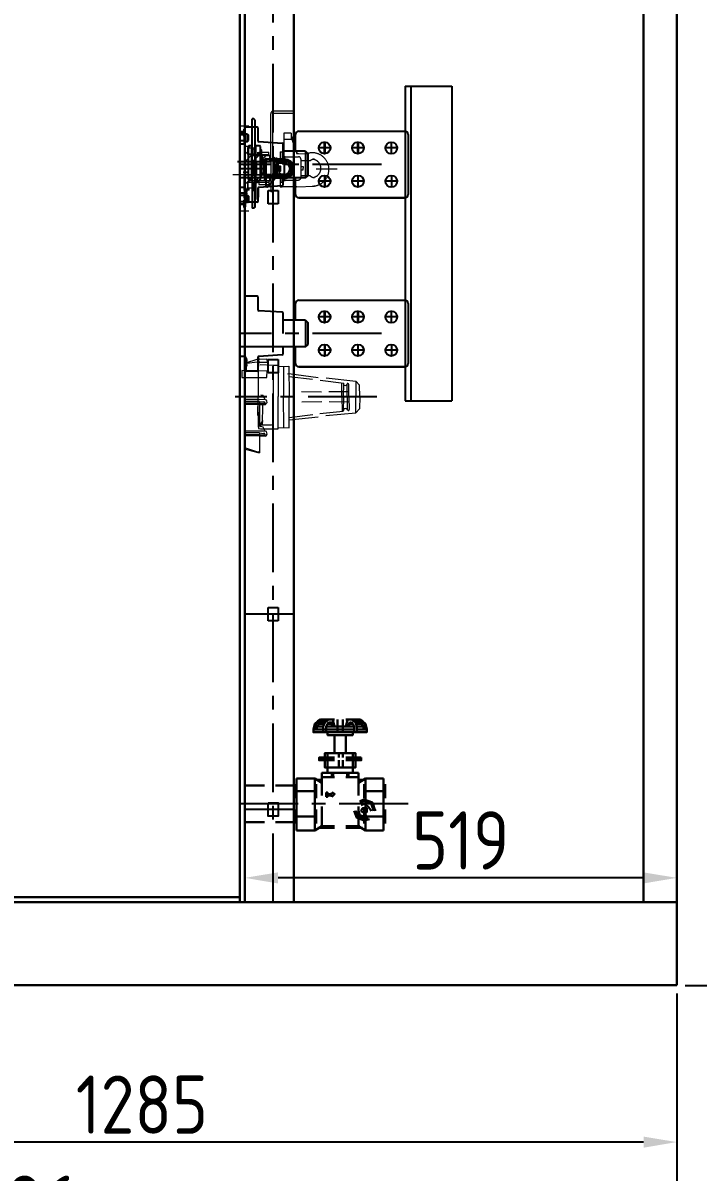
# Model space of a CAD drawing. Header units: millimetres. Extents: x 208456 to 224154, y -159503 to -153953.
# Drawn here: x 212550 to 213361, y -156872 to -155492 of the extents above; entities that cross this region are included whole.
import ezdxf

# ---------------------------------------------------------------- set-up
doc = ezdxf.new("R2010")
doc.units = ezdxf.units.MM
doc.header["$LTSCALE"] = 13
doc.linetypes.add('CENTER', pattern=[50.8, 31.75, -6.35, 6.35, -6.35])
doc.linetypes.add('CENTERX2', pattern=[101.6, 63.5, -12.7, 12.7, -12.7])
doc.layers.get('0').update_dxf_attribs({"color": 1, "linetype": 'CENTER'})
for name, color, linetype in [('1', 4, 'Continuous'), ('10', 1, 'Continuous'), ('C00-00-00', 7, 'Continuous'), ('器身绝缘0', 4, 'Continuous'), ('粗实线', 4, 'Continuous')]:
    doc.layers.add(name, color=color, linetype=linetype)
doc.layers.add('标注、文本', color=3, linetype='Continuous', lineweight=25)
doc.styles.get("Standard").update_dxf_attribs({"font": 'gbenor.shx', "bigfont": 'gbcbig.shx'})
doc.dimstyles.new('1-15', dxfattribs={"dimscale": 20, "dimtxt": 3.5, "dimasz": 2, "dimexe": 1.5, "dimexo": 0.5, "dimgap": 0.5, "dimtad": 1, "dimtoh": 1, "dimdec": 1, "dimdsep": 46, "dimtxsty": 'Standard', "dimcen": 2.5, "dimclrd": 3, "dimclre": 3, "dimclrt": 3, "dimadec": 0, "dimazin": 2, "dimtfac": 1, "dimtdec": 1, "dimtmove": 0, "dimatfit": 2, "dimfxl": 1, "dimarcsym": 0})

# ---------------------------------------------------------------- blocks, each defined once
blk = doc.blocks.new('A$C4C206FB1')
at = {"layer": '标注、文本', "color": 4, "lineweight": 30}
for points in [[(58.52, 85.61), (56.35, 84.53), (54.19, 82.36)], [(58.52, 84.53), (56.35, 83.45), (55.27, 82.36)], [(58.52, 83.45), (57.44, 82.36), (56.35, 81.28)], [(58.52, 82.36), (57.44, 82.36), (56.35, 81.28)], [(68.28, 85.61), (65.02, 85.61), (61.77, 83.45), (60.69, 80.2)], [(65.02, 83.45), (63.94, 82.36), (62.86, 80.2)], [(65.02, 82.36), (63.94, 82.36), (62.86, 80.2)], [(62.86, 75.86), (62.86, 80.2), (62.86, 78.03)], [(67.19, 80.2), (67.19, 82.36), (67.19, 83.45), (66.11, 83.45)], [(67.19, 82.36), (66.11, 82.36)], [(67.19, 82.36), (67.19, 80.2)], [(69.36, 80.2), (68.28, 84.53), (68.28, 85.61)], [(78.03, 80.2), (79.11, 84.53), (80.2, 85.61)], [(78.03, 85.61), (88.87, 85.61)], [(81.28, 83.45), (80.2, 82.36)], [(80.2, 80.2), (81.28, 82.36)], [(86.7, 80.2), (85.61, 83.45), (82.36, 85.61)], [(84.53, 80.2), (83.45, 82.36), (82.36, 83.45)], [(84.53, 80.2), (83.45, 82.36), (82.36, 82.36)], [(84.53, 75.86), (84.53, 80.2), (84.53, 78.03)], [(93.2, 82.36), (91.03, 84.53), (88.87, 85.61)], [(92.12, 82.36), (91.03, 83.45), (88.87, 84.53)], [(91.03, 81.28), (89.95, 82.36), (88.87, 83.45)], [(91.03, 81.28), (89.95, 82.36), (88.87, 82.36)], [(69.36, 75.86), (53.1, 75.86), (53.1, 78.03)], [(69.36, 75.86), (53.1, 75.86), (53.1, 78.03), (60.69, 78.03)], [(62.86, 78.03), (84.53, 78.03)], [(94.28, 78.03), (94.28, 75.86), (78.03, 75.86)], [(86.7, 78.03), (94.28, 78.03), (94.28, 75.86), (78.03, 75.86)], [(69.36, 55.27), (57.44, 55.27), (57.44, 56.35), (69.36, 56.35)], [(69.36, 54.19), (57.44, 54.19), (57.44, 55.27), (69.36, 55.27)], [(61.77, 56.35), (61.77, 59.61), (85.61, 59.61), (85.61, 56.35)], [(85.61, 54.19), (85.61, 48.77), (61.77, 48.77), (61.77, 54.19)], [(89.95, 56.35), (89.95, 55.27), (78.03, 55.27)], [(78.03, 56.35), (89.95, 56.35)], [(89.95, 55.27), (89.95, 54.19), (78.03, 54.19)], [(78.03, 55.27), (89.95, 55.27)], [(69.36, 41.18), (59.61, 41.18), (59.61, 44.43), (69.36, 44.43)], [(87.78, 44.43), (87.78, 41.18), (78.03, 41.18)], [(78.03, 44.43), (87.78, 44.43)], [(39.01, 24.93), (39.01, 35.76)], [(40.1, 40.1), (40.1, 30.34), (40.1, 10.84), (40.1, 0)], [(54.19, 40.1), (54.19, 30.34), (54.19, 10.84), (54.19, 0)], [(59.61, 41.18), (59.61, 27.09)], [(87.78, 41.18), (87.78, 27.09)], [(107.29, 40.1), (107.29, 30.34), (93.2, 30.34)], [(93.2, 40.1), (93.2, 30.34), (93.2, 10.84), (93.2, 0)], [(107.29, 40.1), (107.29, 30.34), (107.29, 10.84), (107.29, 0)], [(108.37, 24.93), (108.37, 35.76)], [(0, 34.68), (15.17, 34.68)], [(23.84, 34.68), (39.01, 34.68)], [(62.86, 29.26), (63.94, 29.26), (63.94, 28.18)], [(62.86, 29.26), (62.86, 28.18)], [(62.86, 26.01), (63.94, 26.01), (63.94, 27.09)], [(67.19, 26.01), (67.19, 27.09), (63.94, 27.09)], [(67.19, 29.26), (69.36, 28.18), (67.19, 26.01)], [(67.19, 29.26), (67.19, 28.18)], [(59.61, 18.42), (59.61, 3.25)], [(87.78, 18.42), (87.78, 3.25), (93.2, 0)], [(100.79, 15.17), (98.62, 21.67), (92.12, 23.84), (88.87, 22.76)], [(99.7, 15.17), (97.54, 20.59), (92.12, 22.76), (88.87, 21.67)], [(97.54, 15.17), (95.37, 18.42), (92.12, 20.59), (89.95, 19.51)], [(55.27, 16.26), (55.27, 5.42)], [(84.53, 15.17), (86.7, 9.75), (92.12, 7.59), (96.45, 8.67)], [(85.61, 15.17), (87.78, 10.84), (92.12, 8.67), (95.37, 9.75)], [(87.78, 15.17), (88.87, 11.92), (92.12, 10.84), (94.28, 11.92)], [(92.12, 16.26), (92.12, 5.42)], [(107.29, 10.84), (93.2, 10.84)], [(99.7, 15.17), (99.7, 16.26)], [(100.79, 15.17), (100.79, 16.26)], [(0, 6.5), (15.17, 6.5)], [(23.84, 6.5), (39.01, 6.5)], [(56.35, 2.17), (69.36, 2.17)], [(58.52, 3.25), (69.36, 3.25)], [(78.03, 3.25), (87.78, 3.25)], [(78.03, 3.25), (88.87, 3.25)], [(78.03, 2.17), (91.03, 2.17)]]:
    blk.add_lwpolyline(points, dxfattribs=at)
for points in [[(83.45, 75.86), (83.45, 73.69), (63.94, 73.69), (63.94, 75.86)], [(78.03, 73.69), (78.03, 59.61), (69.36, 59.61), (69.36, 73.69)], [(83.45, 48.77), (83.45, 44.43), (63.94, 44.43), (63.94, 48.77)], [(94.28, 15.17), (94.28, 17.34), (92.12, 17.34), (91.03, 17.34), (89.95, 15.17), (91.03, 14.09), (92.12, 14.09), (94.28, 14.09)], [(93.2, 15.17), (93.2, 16.26), (92.12, 16.26), (92.12, 15.17)]]:
    blk.add_lwpolyline(points, close=True, dxfattribs=at)
for points in [[(53.1, 78.03), (53.1, 78.03), (54.19, 82.36), (54.19, 82.36)], [(53.1, 78.03), (53.1, 78.03), (55.27, 82.36), (55.27, 82.36)], [(55.27, 78.03), (55.27, 78.03), (56.35, 81.28), (56.35, 81.28)], [(55.27, 78.03), (55.27, 78.03), (56.35, 81.28), (56.35, 81.28)], [(56.35, 80.2), (56.35, 80.2), (60.69, 80.2), (60.69, 80.2)], [(58.52, 85.61), (58.52, 85.61), (69.36, 85.61), (69.36, 85.61)], [(58.52, 84.53), (58.52, 84.53), (63.94, 84.53), (63.94, 84.53)], [(58.52, 83.45), (58.52, 83.45), (61.77, 83.45), (61.77, 83.45)], [(58.52, 82.36), (58.52, 82.36), (61.77, 82.36), (61.77, 82.36)], [(60.69, 80.2), (60.69, 80.2), (60.69, 75.86), (60.69, 75.86)], [(62.86, 80.2), (62.86, 80.2), (84.53, 80.2), (84.53, 80.2)], [(65.02, 83.45), (65.02, 83.45), (66.11, 83.45), (66.11, 83.45)], [(65.02, 82.36), (65.02, 82.36), (66.11, 82.36), (66.11, 82.36)], [(71.53, 85.61), (71.53, 85.61), (71.53, 75.86), (71.53, 75.86)], [(75.86, 85.61), (75.86, 85.61), (75.86, 75.86), (75.86, 75.86)], [(79.11, 84.53), (79.11, 84.53), (79.11, 85.61), (79.11, 85.61)], [(82.36, 85.61), (82.36, 85.61), (80.2, 85.61), (80.2, 85.61)], [(80.2, 82.36), (80.2, 82.36), (80.2, 80.2), (80.2, 80.2)], [(82.36, 83.45), (82.36, 83.45), (81.28, 83.45), (81.28, 83.45)], [(82.36, 82.36), (82.36, 82.36), (81.28, 82.36), (81.28, 82.36)], [(88.87, 84.53), (88.87, 84.53), (83.45, 84.53), (83.45, 84.53)], [(88.87, 83.45), (88.87, 83.45), (85.61, 83.45), (85.61, 83.45)], [(88.87, 82.36), (88.87, 82.36), (85.61, 82.36), (85.61, 82.36)], [(86.7, 80.2), (86.7, 80.2), (91.03, 80.2), (91.03, 80.2)], [(91.03, 80.2), (91.03, 80.2), (86.7, 80.2), (86.7, 80.2)], [(86.7, 80.2), (86.7, 80.2), (86.7, 75.86), (86.7, 75.86)], [(92.12, 78.03), (92.12, 78.03), (91.03, 81.28), (91.03, 81.28)], [(92.12, 78.03), (92.12, 78.03), (91.03, 81.28), (91.03, 81.28)], [(94.28, 78.03), (94.28, 78.03), (92.12, 82.36), (92.12, 82.36)], [(94.28, 78.03), (94.28, 78.03), (93.2, 82.36), (93.2, 82.36)], [(60.69, 78.03), (60.69, 78.03), (55.27, 78.03), (55.27, 78.03)], [(60.69, 78.03), (60.69, 78.03), (62.86, 78.03), (62.86, 78.03)], [(84.53, 78.03), (84.53, 78.03), (62.86, 78.03), (62.86, 78.03)], [(94.28, 78.03), (94.28, 78.03), (86.7, 78.03), (86.7, 78.03)], [(86.7, 78.03), (86.7, 78.03), (92.12, 78.03), (92.12, 78.03)], [(94.28, 75.86), (94.28, 75.86), (94.28, 78.03), (94.28, 78.03)], [(63.94, 59.61), (63.94, 59.61), (63.94, 56.35), (63.94, 56.35)], [(63.94, 54.19), (63.94, 54.19), (63.94, 48.77), (63.94, 48.77)], [(72.61, 59.61), (72.61, 59.61), (72.61, 56.35), (72.61, 56.35)], [(72.61, 54.19), (72.61, 54.19), (72.61, 48.77), (72.61, 48.77)], [(75.86, 59.61), (75.86, 59.61), (75.86, 56.35), (75.86, 56.35)], [(75.86, 54.19), (75.86, 54.19), (75.86, 48.77), (75.86, 48.77)], [(83.45, 59.61), (83.45, 59.61), (83.45, 56.35), (83.45, 56.35)], [(83.45, 54.19), (83.45, 54.19), (83.45, 48.77), (83.45, 48.77)], [(67.19, 44.43), (67.19, 44.43), (67.19, 41.18), (67.19, 41.18)], [(68.28, 44.43), (68.28, 44.43), (68.28, 41.18), (68.28, 41.18)], [(79.11, 44.43), (79.11, 44.43), (79.11, 41.18), (79.11, 41.18)], [(80.2, 44.43), (80.2, 44.43), (80.2, 41.18), (80.2, 41.18)], [(40.1, 40.1), (40.1, 40.1), (46.6, 40.1), (46.6, 40.1)], [(40.1, 30.34), (40.1, 30.34), (40.1, 40.1), (40.1, 40.1)], [(46.6, 40.1), (46.6, 40.1), (54.19, 40.1), (54.19, 40.1)], [(54.19, 40.1), (54.19, 40.1), (59.61, 36.85), (59.61, 36.85)], [(55.27, 35.76), (55.27, 35.76), (55.27, 24.93), (55.27, 24.93)], [(56.35, 39.01), (56.35, 39.01), (59.61, 39.01), (59.61, 39.01)], [(58.52, 37.93), (58.52, 37.93), (59.61, 37.93), (59.61, 37.93)], [(93.2, 40.1), (93.2, 40.1), (87.78, 36.85), (87.78, 36.85)], [(87.78, 39.01), (87.78, 39.01), (91.03, 39.01), (91.03, 39.01)], [(87.78, 37.93), (87.78, 37.93), (88.87, 37.93), (88.87, 37.93)], [(92.12, 35.76), (92.12, 35.76), (92.12, 24.93), (92.12, 24.93)], [(107.29, 40.1), (107.29, 40.1), (93.2, 40.1), (93.2, 40.1)], [(40.1, 30.34), (40.1, 30.34), (46.6, 30.34), (46.6, 30.34)], [(46.6, 30.34), (46.6, 30.34), (54.19, 30.34), (54.19, 30.34)], [(62.86, 26.01), (62.86, 26.01), (62.86, 28.18), (62.86, 28.18)], [(63.94, 28.18), (63.94, 28.18), (67.19, 28.18), (67.19, 28.18)], [(39.01, 5.42), (39.01, 5.42), (39.01, 16.26), (39.01, 16.26)], [(40.1, 10.84), (40.1, 10.84), (46.6, 10.84), (46.6, 10.84)], [(46.6, 10.84), (46.6, 10.84), (54.19, 10.84), (54.19, 10.84)], [(97.54, 15.17), (97.54, 15.17), (97.54, 16.26), (97.54, 16.26)], [(108.37, 5.42), (108.37, 5.42), (108.37, 16.26), (108.37, 16.26)], [(54.19, 0), (54.19, 0), (59.61, 3.25), (59.61, 3.25)], [(59.61, 3.25), (59.61, 3.25), (69.36, 3.25), (69.36, 3.25)], [(45.52, 0), (45.52, 0), (40.1, 0), (40.1, 0)], [(54.19, 0), (54.19, 0), (45.52, 0), (45.52, 0)], [(93.2, 0), (93.2, 0), (107.29, 0), (107.29, 0)]]:
    blk.add_open_spline(points, degree=3, dxfattribs=at)
blk = doc.blocks.new('1235')
at = {"layer": '1', "color": 1, "linetype": 'CENTERX2', "lineweight": -3, "ltscale": 0.1}
blk.add_line((113019.6, -165750.1), (112849.5, -165750.1), dxfattribs=at)
at = {"layer": '粗实线'}
for p, q in [((112855.5, -165750.1), (112855.5, -165706.1)), ((112855.5, -165750.1), (112855.5, -165710.1)), ((112855.5, -165750.1), (112855.5, -165710.1)), ((112870.5, -165705.1), (112856.5, -165705.1)), ((112871.5, -165721.7), (112871.5, -165706.1)), ((112871.5, -165721.7), (112871.5, -165711.1)), ((112871.5, -165721.7), (112871.5, -165711.1)), ((112916.5, -165734.1), (112916.5, -165714.1)), ((112920.5, -165710.1), (113047.6, -165710.1)), ((113051.6, -165714.1), (113051.6, -165786.1)), ((112900.5, -165724.6), (112872.4, -165722.7)), ((112900.5, -165724.6), (112872.4, -165722.7)), ((112901.5, -165750.1), (112901.5, -165725.5)), ((112901.5, -165750.1), (112901.5, -165725.6)), ((112916.5, -165734.1), (112916.5, -165719.1)), ((112951.4, -165737.5), (112951.4, -165722.5)), ((112951.5, -165722.7), (112951.5, -165737.7)), ((112951.5, -165722.8), (112951.5, -165737.8)), ((112951.6, -165737.4), (112951.6, -165722.5)), ((112951.6, -165737.5), (112951.6, -165722.5)), ((112991.5, -165737.5), (112991.5, -165722.5)), ((112991.6, -165722.7), (112991.6, -165737.7)), ((113031.6, -165737.6), (113031.6, -165722.6)), ((112928.5, -165734.1), (112901.5, -165734.1)), ((112928.5, -165734.1), (112931.5, -165737.1)), ((112928.5, -165734.1), (112928.5, -165766.1)), ((112928.5, -165734.1), (112931.5, -165737.1)), ((112928.5, -165734.1), (112928.5, -165766.1)), ((112931.5, -165763.1), (112931.5, -165737.1)), ((112931.5, -165763.1), (112931.5, -165737.1)), ((112959.4, -165730.1), (112943.2, -165730.1)), ((112959.4, -165730.1), (112943.2, -165730.1)), ((112959.5, -165730), (112943.3, -165730)), ((112959.5, -165730.2), (112943.3, -165730.2)), ((112959.5, -165730.2), (112943.3, -165730.2)), ((112959.6, -165730), (112943.4, -165730)), ((112999.5, -165730.1), (112983.3, -165730.1)), ((112999.5, -165730.1), (112983.3, -165730.1)), ((112999.5, -165730.1), (112983.3, -165730.1)), ((112999.6, -165730.1), (112983.4, -165730.1)), ((113039.6, -165730.2), (113023.4, -165730.2)), ((113039.6, -165730.2), (113023.4, -165730.2)), ((112928.5, -165766.1), (112849.5, -165766.1)), ((112901.5, -165774.7), (112901.5, -165766.1)), ((112901.5, -165774.7), (112901.5, -165766.1)), ((112916.5, -165786.1), (112916.5, -165766.1)), ((112928.5, -165766.1), (112931.5, -165763.1)), ((112928.5, -165766.1), (112931.5, -165763.1)), ((112951.4, -165762.7), (112951.4, -165777.7)), ((112951.6, -165762.7), (112951.6, -165777.7)), ((112951.6, -165762.8), (112951.6, -165777.8)), ((112991.5, -165762.7), (112991.5, -165777.7)), ((113031.6, -165762.8), (113031.6, -165777.8)), ((112855, -165777.6), (112849.5, -165777.6)), ((112857, -165779.6), (112857, -165781.4)), ((112857, -165781.4), (112857.5, -165781.4)), ((112857.5, -165783.3), (112857, -165783.3)), ((112857, -165783.3), (112857, -165784.3)), ((112857.5, -165781.4), (112857.5, -165783.3)), ((112871.5, -165778.5), (112871.5, -165789.1)), ((112871.5, -165794.1), (112871.5, -165778.5)), ((112871.5, -165778.6), (112871.5, -165789.1)), ((112900.5, -165775.7), (112872.4, -165777.6)), ((112900.5, -165775.7), (112872.4, -165777.6)), ((112883.5, -165781.1), (112895.5, -165781.1)), ((112883.5, -165797.1), (112883.5, -165781.1)), ((112895.5, -165781.1), (112895.5, -165797.1)), ((112959.4, -165770.1), (112943.2, -165770.1)), ((112959.4, -165770.1), (112943.2, -165770.1)), ((112959.5, -165770.2), (112943.3, -165770.2)), ((112959.6, -165770.2), (112943.4, -165770.2)), ((112999.5, -165770.1), (112983.3, -165770.1)), ((112999.5, -165770.1), (112983.3, -165770.1)), ((113039.6, -165770.2), (113023.4, -165770.2)), ((113039.6, -165770.2), (113023.4, -165770.2)), ((112857, -165784.3), (112857.5, -165784.3)), ((112857, -165784.3), (112857.5, -165784.3)), ((112857.5, -165786.2), (112857, -165786.2)), ((112857, -165786.2), (112857, -165787.2)), ((112857, -165787.2), (112857.5, -165787.2)), ((112857, -165787.2), (112857.5, -165787.2)), ((112857, -165794.1), (112857, -165789.1)), ((112857.5, -165789.1), (112857, -165789.1)), ((112857.5, -165784.3), (112857.5, -165786.2)), ((112857.5, -165787.2), (112857.5, -165789.1)), ((112870.5, -165795.1), (112858, -165795.1)), ((112895.5, -165797.1), (112883.5, -165797.1)), ((113047.6, -165790.1), (112920.5, -165790.1)), ((112920.5, -165790.1), (113047.6, -165790.1))]:
    blk.add_line(p, q, dxfattribs=at)
for centre in [(112951.3, -165730.1), (112991.4, -165730.1), (113031.5, -165730.2), (112951.3, -165770.1), (112991.4, -165770.1), (113031.5, -165770.2)]:
    blk.add_circle(centre, 7, dxfattribs=at)
for centre, radius, start, end in [((112856.5, -165706.1), 1, 90, 180), ((112870.5, -165706.1), 1, 0, 90), ((112920.5, -165714.1), 4, 90, 180), ((113047.6, -165714.1), 4, 0, 90), ((112872.5, -165721.7), 1, 180, 266.1859), ((112872.5, -165721.7), 1, 180, 266.1859), ((112872.5, -165721.7), 1, 180, 266.1859), ((112900.5, -165725.6), 1, 0, 86.1859), ((112900.5, -165725.5), 1, 0, 86.1859), ((112855, -165779.6), 2, 0, 90), ((112855, -165779.6), 2, 0, 90), ((112872.5, -165778.5), 1, 93.8141, 180), ((112872.5, -165778.6), 1, 93.8141, 180), ((112872.5, -165778.5), 1, 93.8141, 180), ((112900.5, -165774.7), 1, 273.8141, 0), ((112900.5, -165774.7), 1, 273.8141, 0), ((112858, -165794.1), 1, 180, 270), ((112870.5, -165794.1), 1, 270, 0), ((112920.5, -165786.1), 4, 180, 270), ((113047.6, -165786.1), 4, 270, 0)]:
    blk.add_arc(centre, radius, start, end, dxfattribs=at)
blk = doc.blocks.new('1250')
at = {"layer": '1', "color": 1, "linetype": 'CENTERX2', "lineweight": -3, "ltscale": 0.1}
blk.add_line((113627.7, -165750.1), (113457.5, -165750.1), dxfattribs=at)
at = {"layer": 'C00-00-00', "lineweight": 0}
for points in [[(113486.9, -165704.8), (113484.7, -165705), (113468.9, -165710.1)], [(113469.1, -165750.2), (113468.9, -165710.1), (113487, -165707.7)], [(113486.9, -165704.8), (113495.7, -165704.6), (113496.1, -165709.1), (113486.6, -165709.1)], [(113487.5, -165711.5), (113503.4, -165712.2), (113509.2, -165712.1), (113509.2, -165750)], [(113509.2, -165712.1), (113509.6, -165713.7), (113522, -165713.6), (113522.3, -165750.1)], [(113515.5, -165713.6), (113515.8, -165750.1)], [(113485.2, -165727.7), (113485.1, -165750.3)], [(113520.6, -165722.8), (113522.2, -165722.4), (113557.5, -165726.9)], [(113566.8, -165727.6), (113602.4, -165731.5), (113602.4, -165750.4)], [(113559.7, -165730.3), (113588, -165734)], [(113587.8, -165734.6), (113588.2, -165736.2), (113589.6, -165736.5), (113591.1, -165736.1), (113592.1, -165734.9)], [(113593, -165734.4), (113592.3, -165734.2), (113592.1, -165734.9)], [(113594.3, -165750.7), (113594.2, -165735.4), (113593.7, -165734.5), (113593, -165734.4)], [(113607.5, -165750.1), (113607.1, -165736.2), (113602.4, -165731.5)], [(113469.1, -165750.2), (113468.8, -165789.5), (113469.2, -165791), (113470.6, -165791.3)], [(113487.6, -165783.6), (113485.9, -165784.7), (113485.5, -165786.8), (113485.8, -165788.3), (113487.9, -165788.8), (113503.2, -165788.7), (113509.1, -165788.6), (113509.2, -165750)], [(113486.7, -165759.4), (113486.8, -165784.2), (113501.4, -165783.9), (113503, -165783.5), (113503.3, -165782.1), (113503.4, -165750.1)], [(113486.8, -165755.8), (113487, -165758)], [(113486.8, -165755.8), (113487, -165758)], [(113493.8, -165753.7), (113491.3, -165748.8), (113488.5, -165748.1)], [(113493.5, -165758), (113493.2, -165756.5), (113491.8, -165756.2)], [(113495.9, -165757.1), (113495.6, -165755.6), (113495.2, -165754.1), (113493.8, -165753.7)], [(113509.4, -165787.2), (113522.5, -165787.3), (113522.3, -165750.1)], [(113561.5, -165744.6), (113537.5, -165744.2)], [(113566.6, -165772.7), (113602.4, -165769.3), (113602.4, -165750.4)], [(113594.3, -165744.2), (113570.3, -165744.4)], [(113594.4, -165756.6), (113570.5, -165756.1)], [(113607.5, -165750.1), (113607.1, -165764.6), (113602.4, -165769.3)], [(113486.7, -165759.4), (113486.8, -165784.2), (113487.3, -165785), (113488.5, -165786)], [(113486.7, -165759.4), (113493.9, -165759.6)], [(113489, -165783.9), (113486.8, -165784.2), (113490.6, -165783.6), (113491, -165759.6)], [(113493.9, -165759.6), (113494.9, -165758.4), (113495.9, -165757.1)], [(113561.7, -165756.3), (113537.6, -165756.6)], [(113559.2, -165770.3), (113587.5, -165767.4)], [(113592.3, -165765.5), (113591.1, -165764.5), (113589.7, -165764.2), (113588.2, -165764.6), (113587.7, -165766.7)], [(113592.3, -165765.5), (113592.9, -165766.4), (113593.5, -165766.6)], [(113593.5, -165766.6), (113594.2, -165766.7), (113594.6, -165765.3)], [(113522.5, -165777.8), (113557.5, -165774.3)], [(113468.5, -165793.8), (113469.6, -165795.5), (113471, -165795.8)], [(113468.8, -165789.5), (113469, -165791.7), (113469.4, -165793.3), (113470.8, -165793.6)], [(113468.8, -165798.9), (113469, -165791.7)], [(113470.7, -165797.2), (113469.1, -165797.6), (113468.8, -165798.9)], [(113486.7, -165797.2), (113493.9, -165797.5)], [(113493.8, -165791.6), (113491.3, -165786.7), (113488.5, -165786)], [(113493.5, -165795.9), (113493.2, -165794.4), (113491.8, -165794.1)], [(113495.9, -165795), (113495.6, -165793.5), (113495.2, -165791.9), (113493.8, -165791.6)], [(113493.9, -165797.5), (113494.8, -165796.9), (113495.9, -165795)], [(113468.9, -165811.3), (113484.4, -165816.4), (113486.7, -165816.2)], [(113468.5, -165812.7), (113485, -165817.2), (113487, -165817.7), (113486.8, -165815.5)]]:
    blk.add_lwpolyline(points, dxfattribs=at)
blk.add_lwpolyline([(113465.8, -165726.9), (113495.6, -165727.2), (113495.9, -165719.3), (113465.5, -165718.8)], close=True, dxfattribs=at)
for points in [[(113485.4, -165714.6), (113485.4, -165714.6), (113485.1, -165750.3), (113485.1, -165750.3)], [(113503.4, -165712.2), (113503.4, -165712.2), (113503.4, -165750.1), (113503.4, -165750.1)], [(113503.3, -165718.8), (113503.3, -165718.8), (113503.4, -165750.1), (113503.4, -165750.1)], [(113522.1, -165726), (113522.1, -165726), (113550.5, -165728.9), (113550.5, -165728.9)], [(113585.7, -165750.2), (113585.7, -165750.2), (113585.9, -165733.5), (113585.9, -165733.5)], [(113587.8, -165750.7), (113587.8, -165750.7), (113588, -165734), (113588, -165734)], [(113592.2, -165750.2), (113592.2, -165750.2), (113592.1, -165734.9), (113592.1, -165734.9)], [(113593, -165734.4), (113593, -165734.4), (113593.1, -165733.7), (113593.1, -165733.7)], [(113486.6, -165753.5), (113486.6, -165753.5), (113470.6, -165753.5), (113470.6, -165753.5)], [(113486.8, -165755.8), (113486.8, -165755.8), (113470.8, -165755.7), (113470.8, -165755.7)], [(113485, -165772.8), (113485, -165772.8), (113485.1, -165750.3), (113485.1, -165750.3)], [(113485.5, -165786.8), (113485.5, -165786.8), (113485.1, -165750.3), (113485.1, -165750.3)], [(113493.8, -165753.7), (113493.8, -165753.7), (113486.6, -165753.5), (113486.6, -165753.5)], [(113486.8, -165755.8), (113486.8, -165755.8), (113491.8, -165756.2), (113491.8, -165756.2)], [(113503.2, -165788.7), (113503.2, -165788.7), (113503.4, -165750.1), (113503.4, -165750.1)], [(113515.9, -165787.2), (113515.9, -165787.2), (113515.8, -165750.1), (113515.8, -165750.1)], [(113585.7, -165750.2), (113585.7, -165750.2), (113586, -165767.7), (113586, -165767.7)], [(113587.8, -165750.7), (113587.8, -165750.7), (113587.5, -165767.4), (113587.5, -165767.4)], [(113592.2, -165750.2), (113592.2, -165750.2), (113592.2, -165766.2), (113592.2, -165766.2)], [(113594.3, -165750.7), (113594.3, -165750.7), (113594.6, -165765.3), (113594.6, -165765.3)], [(113486.7, -165759.4), (113486.7, -165759.4), (113470.7, -165759.3), (113470.7, -165759.3)], [(113487, -165758), (113487, -165758), (113471, -165757.9), (113471, -165757.9)], [(113487, -165758), (113487, -165758), (113493.5, -165758), (113493.5, -165758)], [(113493.5, -165758), (113493.5, -165758), (113493.7, -165757.3), (113493.7, -165757.3)], [(113491, -165778.6), (113491, -165778.6), (113486.8, -165784.2), (113486.8, -165784.2)], [(113487.6, -165783.6), (113487.6, -165783.6), (113503.6, -165783.7), (113503.6, -165783.7)], [(113490.5, -165780.6), (113490.5, -165780.6), (113489, -165783.9), (113489, -165783.9)], [(113522.4, -165774.9), (113522.4, -165774.9), (113550.9, -165771.3), (113550.9, -165771.3)], [(113486.6, -165791.4), (113486.6, -165791.4), (113470.6, -165791.3), (113470.6, -165791.3)], [(113486.7, -165797.2), (113486.7, -165797.2), (113470.7, -165797.2), (113470.7, -165797.2)], [(113486.8, -165793.6), (113486.8, -165793.6), (113470.8, -165793.6), (113470.8, -165793.6)], [(113487, -165795.9), (113487, -165795.9), (113471, -165795.8), (113471, -165795.8)], [(113485.5, -165786.8), (113485.5, -165786.8), (113485.6, -165786.1), (113485.6, -165786.1)], [(113493.8, -165791.6), (113493.8, -165791.6), (113486.6, -165791.4), (113486.6, -165791.4)], [(113486.7, -165797.2), (113486.7, -165797.2), (113487, -165817.7), (113487, -165817.7)], [(113486.8, -165793.6), (113486.8, -165793.6), (113487, -165795.9), (113487, -165795.9)], [(113486.8, -165793.6), (113486.8, -165793.6), (113491.8, -165794.1), (113491.8, -165794.1)], [(113487, -165795.9), (113487, -165795.9), (113493.5, -165795.9), (113493.5, -165795.9)], [(113493.5, -165795.9), (113493.5, -165795.9), (113493.7, -165795.2), (113493.7, -165795.2)], [(113468.8, -165798.9), (113468.8, -165798.9), (113468.5, -165812.7), (113468.5, -165812.7)]]:
    blk.add_open_spline(points, degree=3, dxfattribs=at)
blk = doc.blocks.new('*D1595')
at = {"layer": 'Defpoints', "color": 0, "lineweight": -3, "transparency": 16777216}
for p in [(212816.2, -156518.6), (212816.2, -156547.7), (213335.2, -156647.7)]:
    blk.add_point(p, dxfattribs=at)
at = {"layer": '标注、文本', "color": 3, "lineweight": -2, "transparency": 16777216}
for p, q in [((212816.2, -156537.7), (212816.2, -156488.6)), ((213335.2, -156637.7), (213335.2, -156488.6)), ((213295.2, -156518.6), (212856.2, -156518.6))]:
    blk.add_line(p, q, dxfattribs=at)
at = {"layer": '标注、文本', "color": 3, "lineweight": -3, "transparency": 16777216}
for points in [[(212856.2, -156512), (212856.2, -156525.3), (212816.2, -156518.6)], [(213295.2, -156512), (213295.2, -156525.3), (213335.2, -156518.6)]]:
    blk.add_solid(points, dxfattribs=at)
at = {"layer": '标注、文本', "color": 3, "transparency": 16777216, "insert": (213075.7, -156473.6), "char_height": 70, "attachment_point": 5}
blk.add_mtext('519', dxfattribs=at)
blk = doc.blocks.new('*D1596')
at = {"layer": 'Defpoints', "color": 0, "lineweight": -3, "transparency": 16777216}
for p in [(212050.2, -156647.7), (213335.2, -156647.7), (212050.2, -156836)]:
    blk.add_point(p, dxfattribs=at)
at = {"layer": '标注、文本', "color": 3, "lineweight": -2, "transparency": 16777216}
for p, q in [((212050.2, -156657.7), (212050.2, -156866)), ((213335.2, -156657.7), (213335.2, -156866)), ((213295.2, -156836), (212090.2, -156836))]:
    blk.add_line(p, q, dxfattribs=at)
at = {"layer": '标注、文本', "color": 3, "lineweight": -3, "transparency": 16777216}
for points in [[(212090.2, -156829.4), (212090.2, -156842.7), (212050.2, -156836)], [(213295.2, -156829.4), (213295.2, -156842.7), (213335.2, -156836)]]:
    blk.add_solid(points, dxfattribs=at)
at = {"layer": '标注、文本', "color": 3, "transparency": 16777216, "insert": (212692.7, -156791), "char_height": 70, "attachment_point": 5}
blk.add_mtext('1285', dxfattribs=at)
blk = doc.blocks.new('*D1597')
at = {"layer": 'Defpoints', "color": 0, "lineweight": -3, "transparency": 16777216}
for p in [(213335.2, -154997.7), (213514.7, -154997.7), (213335.2, -156647.7)]:
    blk.add_point(p, dxfattribs=at)
at = {"layer": '标注、文本', "color": 3, "lineweight": -2, "transparency": 16777216}
for p, q in [((213345.2, -154997.7), (213544.7, -154997.7)), ((213514.7, -156607.7), (213514.7, -155037.7)), ((213345.2, -156647.7), (213544.7, -156647.7))]:
    blk.add_line(p, q, dxfattribs=at)
at = {"layer": '标注、文本', "color": 3, "lineweight": -3, "transparency": 16777216}
for points in [[(213508, -155037.7), (213521.3, -155037.7), (213514.7, -154997.7)], [(213508, -156607.7), (213521.3, -156607.7), (213514.7, -156647.7)]]:
    blk.add_solid(points, dxfattribs=at)
at = {"layer": '标注、文本', "color": 3, "transparency": 16777216, "insert": (213469.7, -155822.7), "char_height": 70, "attachment_point": 5, "rotation": 90}
blk.add_mtext('1700', dxfattribs=at)
blk = doc.blocks.new('*D1601')
at = {"layer": 'Defpoints', "color": 0, "lineweight": -3, "transparency": 16777216}
for p in [(211739, -156395.7), (213335.2, -156647.7), (213335.2, -156956.2)]:
    blk.add_point(p, dxfattribs=at)
at = {"layer": '标注、文本', "color": 3, "lineweight": -2, "transparency": 16777216}
for p, q in [((211739, -156405.7), (211739, -156986.2)), ((213335.2, -156657.7), (213335.2, -156986.2)), ((211779, -156956.2), (213295.2, -156956.2))]:
    blk.add_line(p, q, dxfattribs=at)
at = {"layer": '标注、文本', "color": 3, "lineweight": -3, "transparency": 16777216}
for points in [[(211779, -156949.5), (211779, -156962.8), (211739, -156956.2)], [(213295.2, -156949.5), (213295.2, -156962.8), (213335.2, -156956.2)]]:
    blk.add_solid(points, dxfattribs=at)
at = {"layer": '标注、文本', "color": 3, "transparency": 16777216, "insert": (212537.1, -156911.2), "char_height": 70, "attachment_point": 5}
blk.add_mtext('1596', dxfattribs=at)

msp = doc.modelspace()

# ---------------------------------------------------------------- linework, layer by layer
at = {"color": 3, "linetype": 'ByBlock', "lineweight": -3}
for p, q in [((213008.824, -155567.563), (213008.824, -155945.751)), ((213008.824, -155567.563), (213065.115, -155567.563)), ((213015.561, -155567.563), (213015.561, -155945.751)), ((213065.115, -155567.563), (213065.115, -155945.751)), ((213008.824, -155945.751), (213065.115, -155945.751))]:
    msp.add_line(p, q, dxfattribs=at)
at = {"lineweight": 15}
for p, q in [((212850.947, -155597.357), (212874.452, -155597.357)), ((212874.452, -155597.357), (212874.452, -155599.857)), ((212847.447, -155655.257), (212847.447, -155600.857)), ((212849.947, -155654.757), (212849.947, -155600.857)), ((212850.947, -155599.857), (212874.452, -155599.857)), ((212810.178, -155615.113), (212820.926, -155615.113)), ((212871.959, -155631.838), (212863.172, -155631.838)), ((212871.959, -155628.863), (212871.959, -155631.838)), ((212874.178, -155631.838), (212874.011, -155631.838)), ((212847.447, -155658.253), (212847.447, -155674.212)), ((212849.947, -155653.754), (212851.368, -155677.553)), ((212849.947, -155654.112), (212853.351, -155677.733)), ((212849.947, -155654.757), (212849.947, -155674.214)), ((212855.343, -155677.556), (212851.931, -155653.933)), ((212853.35, -155654.784), (212856.405, -155676.978)), ((212855.349, -155654.828), (212858.404, -155676.912)), ((212856.893, -155665.986), (212856.405, -155655.534)), ((212883.647, -155664.24), (212886.181, -155664.24)), ((212886.181, -155664.24), (212886.181, -155666.24)), ((212886.181, -155668.24), (212886.181, -155666.24)), ((212836.292, -155674.206), (212801.915, -155674.206)), ((212847.447, -155674.212), (212847.447, -155694.62)), ((212849.947, -155674.214), (212849.947, -155694.62)), ((212860.947, -155683.327), (212860.947, -155674.22)), ((212883.647, -155668.24), (212886.181, -155668.24)), ((212902.147, -155666.764), (212927.341, -155666.764)), ((212860.947, -155683.327), (212858.647, -155683.327)), ((212849.947, -155694.62), (212847.447, -155694.62)), ((212810.178, -155717.367), (212820.926, -155717.367))]:
    msp.add_line(p, q, dxfattribs=at)
at = {"color": 0, "lineweight": 15}
for p, q in [((212863.172, -155624.163), (212863.172, -155652.225)), ((212871.959, -155624.163), (212871.959, -155628.863)), ((212871.947, -155628.327), (212872.895, -155628.009)), ((212871.959, -155628.863), (212872.908, -155628.545)), ((212871.959, -155628.863), (212878.659, -155648.863)), ((212872.895, -155628.009), (212875.24, -155635.009)), ((212872.908, -155628.545), (212875.253, -155635.545)), ((212874.292, -155635.327), (212875.24, -155635.009)), ((212874.304, -155635.863), (212875.253, -155635.545)), ((212821.447, -155639.957), (212815.447, -155639.957)), ((212815.447, -155639.957), (212815.447, -155658.257)), ((212819.947, -155641.257), (212821.447, -155641.257)), ((212819.947, -155649.757), (212819.947, -155641.257)), ((212826.947, -155642.257), (212819.947, -155642.257)), ((212819.947, -155642.257), (212819.947, -155649.757)), ((212826.947, -155649.257), (212819.947, -155649.257)), ((212819.947, -155649.757), (212844.947, -155649.757)), ((212826.947, -155649.757), (212819.947, -155649.757)), ((212821.447, -155639.957), (212821.447, -155641.257)), ((212821.447, -155641.257), (212821.447, -155642.257)), ((212825.447, -155651.257), (212825.447, -155649.757)), ((212846.447, -155651.257), (212825.447, -155651.257)), ((212826.947, -155642.257), (212826.947, -155649.257)), ((212826.947, -155642.257), (212826.947, -155643.757)), ((212826.947, -155649.257), (212826.947, -155649.757)), ((212826.947, -155649.757), (212832.947, -155649.757)), ((212832.947, -155646.757), (212844.947, -155646.757)), ((212844.947, -155649.757), (212844.947, -155646.757)), ((212846.447, -155651.257), (212844.947, -155649.757)), ((212846.447, -155654.757), (212846.447, -155651.257)), ((212858.647, -155646.327), (212858.647, -155658.257)), ((212858.647, -155646.327), (212860.947, -155646.327)), ((212860.947, -155646.327), (212860.947, -155647.327)), ((212860.947, -155646.327), (212860.947, -155658.253)), ((212863.947, -155652.327), (212880.647, -155652.327)), ((212878.647, -155648.327), (212892.497, -155648.805)), ((212814.813, -155658.257), (212816.011, -155658.257)), ((212816.013, -155658.257), (212828.013, -155658.257)), ((212816.013, -155658.257), (212828.013, -155658.257)), ((212817.211, -155658.257), (212829.211, -155658.257)), ((212817.447, -155658.257), (212839.447, -155658.257)), ((212817.849, -155658.257), (212838.349, -155658.257)), ((212826.813, -155658.257), (212826.813, -155660.257)), ((212826.813, -155660.257), (212826.813, -155672.257)), ((212830.113, -155660.257), (212826.813, -155660.257)), ((212827.276, -155658.866), (212828.667, -155660.257)), ((212828.518, -155658.257), (212827.312, -155659.463)), ((212828.154, -155659.744), (212827.672, -155660.225)), ((212827.757, -155658.225), (212827.789, -155658.257)), ((212827.789, -155658.257), (212829.495, -155659.962)), ((212828.763, -155660.257), (212828.514, -155660.506)), ((212828.64, -155658.135), (212828.518, -155658.257)), ((212828.667, -155660.257), (212828.854, -155660.444)), ((212829.712, -155659.308), (212828.763, -155660.257)), ((212828.912, -155658.257), (212829.694, -155659.039)), ((212829.431, -155658.466), (212828.996, -155658.902)), ((212830.113, -155658.257), (212830.113, -155660.257)), ((212830.113, -155660.257), (212830.113, -155672.257)), ((212831.313, -155658.257), (212836.313, -155658.257)), ((212831.313, -155658.257), (212836.313, -155658.257)), ((212832.511, -155658.257), (212837.511, -155658.257)), ((212835.113, -155658.257), (212835.113, -155660.257)), ((212835.113, -155660.257), (212835.113, -155672.257)), ((212835.113, -155660.257), (212838.413, -155660.257)), ((212835.513, -155659.245), (212836.524, -155660.257)), ((212836.011, -155658.621), (212835.521, -155659.111)), ((212835.823, -155658.433), (212837.587, -155660.197)), ((212837.498, -155658.257), (212836.292, -155659.463)), ((212836.621, -155660.257), (212836.419, -155660.458)), ((212836.524, -155660.257), (212836.774, -155660.507)), ((212836.54, -155658.027), (212836.769, -155658.257)), ((212837.134, -155659.744), (212836.621, -155660.257)), ((212836.769, -155658.257), (212837.993, -155659.48)), ((212837.505, -155658.25), (212837.498, -155658.257)), ((212838.413, -155658.257), (212838.413, -155660.257)), ((212838.413, -155660.257), (212838.413, -155672.257)), ((212839.447, -155655.757), (212840.447, -155654.757)), ((212839.447, -155658.257), (212839.447, -155655.757)), ((212840.447, -155654.757), (212846.447, -155654.757)), ((212842.247, -155658.257), (212842.247, -155654.757)), ((212842.247, -155655.257), (212847.447, -155655.257)), ((212842.247, -155656.757), (212842.247, -155658.257)), ((212842.247, -155658.057), (212847.447, -155658.057)), ((212846.447, -155654.757), (212847.447, -155654.757)), ((212870.647, -155658.253), (212870.647, -155674.226)), ((212883.647, -155655.327), (212883.647, -155662.827)), ((212894.647, -155657.396), (212883.647, -155657.396)), ((212883.647, -155662.127), (212883.647, -155677.327)), ((212814.813, -155674.257), (212816.011, -155674.257)), ((212814.813, -155674.257), (212826.813, -155674.257)), ((212815.447, -155692.557), (212815.447, -155674.257)), ((212817.849, -155674.257), (212815.513, -155674.257)), ((212816.013, -155674.257), (212828.013, -155674.257)), ((212816.013, -155674.257), (212828.013, -155674.257)), ((212817.447, -155674.257), (212839.447, -155674.257)), ((212817.849, -155674.257), (212838.349, -155674.257)), ((212826.513, -155674.257), (212825.678, -155674.257)), ((212826.513, -155674.257), (212825.678, -155674.257)), ((212826.813, -155672.257), (212826.813, -155674.257)), ((212830.113, -155672.257), (212826.813, -155672.257)), ((212827.222, -155673.405), (212828.074, -155674.257)), ((212827.989, -155672.257), (212827.312, -155672.933)), ((212828.154, -155673.214), (212827.421, -155673.947)), ((212827.456, -155672.516), (212829.196, -155674.257)), ((212828.213, -155672.032), (212827.989, -155672.257)), ((212828.074, -155674.257), (212828.315, -155674.498)), ((212828.117, -155672.055), (212828.319, -155672.257)), ((212828.319, -155672.257), (212829.664, -155673.602)), ((212829.644, -155672.847), (212828.434, -155674.056)), ((212829.111, -155672.257), (212828.996, -155672.372)), ((212829.153, -155672.215), (212829.111, -155672.257)), ((212830.113, -155672.257), (212830.113, -155674.257)), ((212830.113, -155674.257), (212835.113, -155674.257)), ((212831.313, -155674.257), (212836.313, -155674.257)), ((212831.313, -155674.257), (212836.313, -155674.257)), ((212835.113, -155672.257), (212835.113, -155674.257)), ((212835.113, -155672.257), (212838.413, -155672.257)), ((212835.599, -155672.801), (212837.054, -155674.257)), ((212836.091, -155674.257), (212836.059, -155674.289)), ((212837.134, -155673.214), (212836.091, -155674.257)), ((212836.11, -155672.191), (212836.177, -155672.257)), ((212836.177, -155672.257), (212837.829, -155673.909)), ((212836.969, -155672.257), (212836.292, -155672.933)), ((212837.156, -155672.07), (212836.969, -155672.257)), ((212837.094, -155672.051), (212837.299, -155672.257)), ((212837.299, -155672.257), (212837.968, -155672.926)), ((212837.993, -155673.477), (212837.415, -155674.056)), ((212838.413, -155672.257), (212838.413, -155674.257)), ((212839.447, -155676.757), (212839.447, -155674.257)), ((212840.447, -155677.757), (212839.447, -155676.757)), ((212840.447, -155677.757), (212847.447, -155677.757)), ((212842.247, -155674.257), (212842.247, -155677.757)), ((212842.247, -155677.757), (212842.247, -155674.257)), ((212842.247, -155674.457), (212847.447, -155674.457)), ((212842.247, -155677.257), (212847.447, -155677.257)), ((212846.447, -155681.257), (212846.447, -155677.757)), ((212858.647, -155673.627), (212858.647, -155671.627)), ((212858.647, -155673.627), (212858.647, -155685.327)), ((212858.647, -155674.219), (212858.647, -155688.327)), ((212894.774, -155675.357), (212883.647, -155675.357)), ((212821.447, -155692.557), (212815.447, -155692.557)), ((212821.447, -155692.557), (212815.447, -155692.557)), ((212821.447, -155692.557), (212815.447, -155692.557)), ((212819.947, -155682.757), (212819.947, -155690.257)), ((212819.947, -155682.757), (212844.947, -155682.757)), ((212819.947, -155691.257), (212819.947, -155682.757)), ((212826.947, -155683.257), (212819.947, -155683.257)), ((212826.947, -155690.257), (212819.947, -155690.257)), ((212819.947, -155691.257), (212821.447, -155691.257)), ((212846.447, -155681.257), (212821.447, -155681.257)), ((212821.447, -155682.757), (212821.447, -155681.257)), ((212821.447, -155692.557), (212821.447, -155690.257)), ((212826.947, -155682.757), (212826.947, -155690.257)), ((212826.947, -155682.757), (212826.947, -155690.257)), ((212826.947, -155688.757), (212826.947, -155690.257)), ((212832.966, -155682.757), (212832.966, -155685.757)), ((212832.966, -155685.757), (212844.947, -155685.757)), ((212844.947, -155682.757), (212846.447, -155681.257)), ((212844.947, -155682.757), (212844.947, -155685.757)), ((212858.647, -155688.327), (212860.947, -155688.327)), ((212858.647, -155688.327), (212860.947, -155688.327)), ((212878.647, -155688.327), (212860.947, -155688.327)), ((212863.947, -155680.327), (212880.647, -155680.327)), ((212878.647, -155688.327), (212900.025, -155687.588)), ((212899.312, -155687.6), (212899.312, -155687.613))]:
    msp.add_line(p, q, dxfattribs=at)
at = {"color": 0, "lineweight": 13}
msp.add_line((212871.959, -155624.163), (212863.172, -155624.163), dxfattribs=at)
at = {"color": 0, "linetype": 'Continuous', "lineweight": 15}
for p, q in [((212815.447, -155641.461), (212816.652, -155640.257)), ((212815.447, -155650.442), (212819.947, -155645.942)), ((212816.612, -155658.257), (212825.112, -155649.757)), ((212825.593, -155658.257), (212832.593, -155651.257)), ((212834.573, -155658.257), (212841.573, -155651.257)), ((212841.293, -155658.084), (212839.52, -155656.311)), ((212839.596, -155657.384), (212840.937, -155656.044)), ((212841.95, -155657.619), (212839.985, -155655.653)), ((212840.095, -155655.763), (212840.441, -155655.417)), ((212840.139, -155657.964), (212840.375, -155657.727)), ((212842.247, -155656.792), (212840.811, -155655.357)), ((212841.09, -155658.135), (212842.059, -155657.166)), ((212841.217, -155656.886), (212842.055, -155656.048)), ((212844.536, -155658.057), (212847.336, -155655.257)), ((212846.781, -155658.057), (212847.447, -155657.391)), ((212815.447, -155677.382), (212818.573, -155674.257)), ((212815.447, -155686.363), (212827.553, -155674.257)), ((212829.534, -155681.257), (212836.353, -155674.437)), ((212838.514, -155681.257), (212842.014, -155677.757)), ((212841.23, -155677.103), (212839.5, -155675.374)), ((212839.534, -155675.407), (212840.553, -155674.388)), ((212839.625, -155676.439), (212840.375, -155675.688)), ((212841.913, -155676.664), (212839.94, -155674.691)), ((212840.656, -155676.53), (212842.059, -155675.127)), ((212842.243, -155675.871), (212840.733, -155674.361)), ((212841.196, -155677.113), (212841.498, -155676.811)), ((212841.217, -155674.846), (212841.529, -155674.534)), ((212842.247, -155676.061), (212843.852, -155674.457)), ((212843.297, -155677.257), (212846.097, -155674.457)), ((212845.542, -155677.257), (212847.447, -155675.351)), ((212818.487, -155692.303), (212819.947, -155690.843))]:
    msp.add_line(p, q, dxfattribs=at)
at = {"color": 0, "lineweight": 53}
for p, q in [((212832.947, -155646.757), (212832.947, -155649.757)), ((212847.447, -155654.757), (212847.447, -155658.257)), ((212847.447, -155674.212), (212847.447, -155677.757))]:
    msp.add_line(p, q, dxfattribs=at)
at = {"color": 0, "linetype": 'ByBlock'}
for p, q in [((212836.297, -155660.353), (212836.253, -155660.353)), ((212847.447, -155658.253), (212836.297, -155658.253)), ((212850.544, -155658.253), (212849.947, -155658.253)), ((212853.827, -155658.253), (212852.555, -155658.253)), ((212870.647, -155658.253), (212855.823, -155658.253)), ((212836.297, -155672.126), (212836.253, -155672.126)), ((212847.447, -155674.212), (212836.292, -155674.206)), ((212852.845, -155674.216), (212851.168, -155674.215)), ((212856.025, -155674.217), (212854.861, -155674.217)), ((212870.647, -155674.226), (212858.031, -155674.219))]:
    msp.add_line(p, q, dxfattribs=at)
at = {"color": 0, "lineweight": 40}
msp.add_line((212826.835, -155692.224), (212826.947, -155692.224), dxfattribs=at)
at = {"color": 0, "lineweight": 15}
for centre, radius in [((212828.463, -155659.257), 1.25), ((212836.763, -155659.257), 1.25), ((212840.847, -155656.757), 1.4), ((212828.463, -155673.257), 1.25), ((212836.763, -155673.257), 1.25), ((212840.847, -155675.757), 1.4)]:
    msp.add_circle(centre, radius, dxfattribs=at)
at = {"lineweight": 15}
for centre in [(212850.931, -155653.933), (212854.35, -155654.806), (212857.405, -155655.534), (212850.931, -155678.546), (212854.35, -155677.673), (212857.405, -155676.945)]:
    msp.add_circle(centre, 1, dxfattribs=at)
for radius in [3.5, 1]:
    msp.add_arc((212850.947, -155600.857), radius, 90, 180, dxfattribs=at)
at = {"color": 0, "lineweight": 15}
for centre, radius, start, end in [((212863.947, -155649.327), 3, 180, 270), ((212880.831, -155645.4), 3, 198.520849, 268.021267), ((212880.647, -155655.327), 3, 0, 90), ((212897.334, -155667.6), 20, 269.937105, 109.991524), ((212900.199, -155652.413), 3, 263.636147, 263.636147), ((212902.147, -155666.764), 12, 113.890664, 128.682187), ((212899.312, -155660.364), 5, 83.636147, 113.890664), ((212896.647, -155666.327), 11, 0, 83.636147), ((212896.647, -155666.327), 11, 276.363853, 359.861181), ((212880.647, -155677.327), 3, 270, 0), ((212902.147, -155665.889), 12, 232.088249, 246.109336), ((212900.199, -155680.24), 3, 96.363853, 96.363853), ((212899.312, -155672.29), 5, 246.109336, 276.363853), ((212863.947, -155683.327), 3, 90, 180)]:
    msp.add_arc(centre, radius, start, end, dxfattribs=at)
at = {"layer": '1', "color": 1, "linetype": 'CENTERX2', "lineweight": -3, "ltscale": 0.1}
for p, q in [((212850.178, -156547.666), (212850.178, -154997.713)), ((212850.178, -156547.666), (212850.178, -154997.713)), ((212875.178, -156201.666), (212816.178, -156201.666)), ((213012.339, -156429.666), (212810.178, -156429.666)), ((212875.178, -156436.666), (212816.178, -156436.666))]:
    msp.add_line(p, q, dxfattribs=at)
at = {"layer": '10', "color": 0}
for p, q in [((212815.478, -155622.574), (212809.519, -155622.574)), ((212815.478, -155622.574), (212815.986, -155624.197)), ((212815.767, -155625.395), (212815.897, -155624.879)), ((212815.897, -155624.879), (212815.986, -155624.356)), ((212815.986, -155635.542), (212815.986, -155624.197)), ((212872.287, -155623.899), (212872.287, -155623.899)), ((212815.498, -155625.876), (212809.518, -155625.876)), ((212815.326, -155633.376), (212809.518, -155633.376)), ((212809.519, -155636.884), (212815.233, -155636.884)), ((212815.233, -155636.884), (212815.986, -155635.542)), ((212815.324, -155633.387), (212815.698, -155634.01)), ((212815.535, -155625.885), (212815.767, -155625.395)), ((212815.698, -155634.01), (212815.93, -155634.722)), ((212819.32, -155625.352), (212815.986, -155625.352)), ((212815.986, -155633.937), (212819.354, -155633.937)), ((212819.32, -155625.351), (212820.512, -155626.634)), ((212819.32, -155633.937), (212819.32, -155625.351)), ((212819.354, -155633.937), (212820.512, -155632.874)), ((212820.512, -155632.874), (212820.512, -155626.634)), ((212807.647, -155658.257), (212847.447, -155658.257)), ((212849.947, -155658.257), (212850.545, -155658.257)), ((212852.555, -155658.257), (212853.828, -155658.257)), ((212855.824, -155658.257), (212858.647, -155658.257)), ((212858.647, -155673.643), (212858.647, -155671.627)), ((212830.447, -155682.757), (212830.447, -155684.026)), ((212815.326, -155699.103), (212809.518, -155699.103)), ((212815.498, -155706.604), (212809.518, -155706.604)), ((212809.519, -155695.595), (212815.233, -155695.595)), ((212815.233, -155695.595), (212815.986, -155696.937)), ((212815.324, -155699.092), (212815.698, -155698.469)), ((212815.535, -155706.594), (212815.767, -155707.084)), ((212815.698, -155698.469), (212815.93, -155697.757)), ((212815.767, -155707.084), (212815.897, -155707.6)), ((212815.897, -155707.6), (212815.986, -155708.123)), ((212815.986, -155696.937), (212815.986, -155708.282)), ((212815.986, -155698.542), (212819.354, -155698.542)), ((212819.32, -155707.128), (212815.986, -155707.127)), ((212819.32, -155698.542), (212819.32, -155707.128)), ((212819.32, -155707.128), (212820.512, -155705.846)), ((212819.354, -155698.542), (212820.512, -155699.605)), ((212820.512, -155699.605), (212820.512, -155705.846)), ((212815.478, -155709.905), (212809.519, -155709.905)), ((212815.478, -155709.905), (212815.986, -155708.282))]:
    msp.add_line(p, q, dxfattribs=at)
for centre, start, end in [((212804.902, -155629.385), 339.048398, 353.251663), ((212804.902, -155629.385), 6.748337, 18.325995), ((212804.902, -155703.094), 6.748337, 20.951602), ((212804.902, -155703.094), 341.674005, 353.251663)]:
    msp.add_arc(centre, 11.161, start, end, dxfattribs=at)
at = {"layer": '器身绝缘0', "color": 5}
for p, q in [((212825.043, -155666.764), (212825.027, -155606.858)), ((212828.465, -155607.838), (212828.481, -155666.764)), ((212816.789, -155623.948), (212810.178, -155623.948)), ((212816.776, -155620.482), (212814.14, -155620.482)), ((212816.776, -155622.136), (212814.14, -155622.136)), ((212816.776, -155627.415), (212816.776, -155620.482)), ((212816.776, -155625.495), (212814.14, -155625.495)), ((212816.776, -155627.415), (212814.14, -155627.415)), ((212828.808, -155638.369), (212828.465, -155638.369)), ((212828.808, -155638.369), (212828.465, -155638.369)), ((212828.808, -155638.369), (212829.095, -155638.369)), ((212829.095, -155638.369), (212829.111, -155703.721)), ((212829.095, -155640.088), (212829.922, -155638.656)), ((212829.922, -155638.656), (212833.998, -155638.656)), ((212834.825, -155640.088), (212833.998, -155638.656)), ((212821.233, -155639.229), (212820.373, -155640.088)), ((212820.373, -155640.088), (212820.39, -155666.764)), ((212823.525, -155639.229), (212821.233, -155639.229)), ((212824.384, -155639.229), (212822.952, -155639.229)), ((212824.384, -155639.229), (212824.401, -155666.764)), ((212824.384, -155643.526), (212825.027, -155643.526)), ((212825.027, -155643.526), (212825.027, -155643.956)), ((212834.825, -155640.088), (212834.841, -155666.764)), ((212835.34, -155643.526), (212834.825, -155643.526)), ((212835.77, -155643.956), (212834.825, -155643.956)), ((212835.963, -155646.678), (212834.825, -155646.678)), ((212835.34, -155643.526), (212835.913, -155644.099)), ((212835.77, -155646.678), (212835.913, -155646.534)), ((212835.913, -155644.099), (212835.93, -155666.764)), ((212835.963, -155646.678), (212835.963, -155647.107)), ((212839.131, -155660.891), (212835.963, -155647.107)), ((212863.719, -155651.866), (212863.719, -155681.661)), ((212820.39, -155662.18), (212814.157, -155662.18)), ((212839.131, -155666.764), (212839.131, -155660.891)), ((212840.8, -155662.18), (212839.131, -155662.18)), ((212840.8, -155666.764), (212840.8, -155654.731)), ((212841.946, -155654.731), (212840.8, -155654.731)), ((212841.946, -155666.764), (212841.946, -155654.731)), ((212863.719, -155655.304), (212841.946, -155655.304)), ((212863.719, -155657.596), (212852.525, -155657.596)), ((212863.719, -155659.888), (212855.124, -155659.888)), ((212855.124, -155668.483), (212855.124, -155659.888)), ((212856.041, -155663.326), (212855.124, -155663.326)), ((212856.041, -155668.483), (212856.041, -155663.326)), ((212856.958, -155664.128), (212856.041, -155664.128)), ((212858.677, -155663.899), (212856.958, -155663.899)), ((212856.958, -155669.629), (212856.958, -155663.899)), ((212859.25, -155669.056), (212859.25, -155664.472)), ((212863.719, -155655.304), (212863.719, -155659.888)), ((212863.719, -155655.304), (212863.719, -155659.888)), ((212839.208, -155666.764), (212809.921, -155666.764)), ((212828.481, -155666.764), (212810.67, -155666.764)), ((212820.39, -155671.348), (212814.157, -155671.348)), ((212820.39, -155666.764), (212820.39, -155679.656)), ((212820.39, -155679.656), (212821.249, -155680.515)), ((212824.401, -155666.764), (212824.401, -155680.515)), ((212824.401, -155676.218), (212825.043, -155676.218)), ((212825.043, -155666.764), (212825.043, -155714.127)), ((212828.481, -155666.764), (212828.481, -155713.147)), ((212828.481, -155676.218), (212828.481, -155677.937)), ((212828.825, -155681.375), (212828.825, -155676.218)), ((212828.825, -155676.218), (212828.825, -155703.721)), ((212829.111, -155676.218), (212829.111, -155679.656)), ((212829.111, -155679.656), (212829.111, -155676.218)), ((212829.111, -155681.375), (212829.111, -155676.218)), ((212829.111, -155679.656), (212829.938, -155681.088)), ((212834.841, -155679.656), (212834.014, -155681.088)), ((212834.841, -155666.764), (212834.841, -155679.656)), ((212835.786, -155675.788), (212834.841, -155675.788)), ((212834.841, -155676.218), (212835.357, -155676.218)), ((212835.93, -155675.645), (212835.357, -155676.218)), ((212835.93, -155666.764), (212835.93, -155675.645)), ((212835.98, -155672.637), (212835.98, -155673.066)), ((212839.131, -155672.637), (212835.98, -155672.637)), ((212839.131, -155672.637), (212839.131, -155666.764)), ((212840.8, -155671.348), (212839.131, -155671.348)), ((212840.8, -155678.796), (212840.8, -155666.764)), ((212841.946, -155678.796), (212840.8, -155678.796)), ((212841.946, -155687.281), (212841.946, -155666.764)), ((212853.978, -155674.785), (212841.946, -155674.785)), ((212843.942, -155688.05), (212852.832, -155678.223)), ((212863.719, -155678.223), (212852.832, -155678.223)), ((212863.719, -155675.931), (212852.939, -155675.931)), ((212855.124, -155673.639), (212855.124, -155668.483)), ((212856.041, -155670.202), (212855.124, -155670.202)), ((212863.719, -155673.639), (212855.124, -155673.639)), ((212856.041, -155670.202), (212856.041, -155668.483)), ((212856.958, -155669.399), (212856.041, -155669.399)), ((212858.677, -155669.629), (212856.958, -155669.629)), ((212821.249, -155680.515), (212823.541, -155680.515)), ((212822.109, -155680.515), (212824.401, -155680.515)), ((212829.938, -155681.088), (212834.014, -155681.088)), ((212816.809, -155705.766), (212814.172, -155705.766)), ((212816.809, -155707.686), (212814.172, -155707.686)), ((212816.809, -155705.766), (212816.809, -155712.699)), ((212828.825, -155703.721), (212829.111, -155703.721)), ((212816.84, -155709.233), (212810.178, -155709.233)), ((212816.809, -155711.045), (212814.172, -155711.045)), ((212816.809, -155712.699), (212814.172, -155712.699))]:
    msp.add_line(p, q, dxfattribs=at)
for centre, radius, start, end in [((212858.677, -155664.472), 0.573, 0, 90), ((212863.719, -155666.764), 11.46, 270, 90), ((212863.719, -155666.764), 9.168, 270, 90), ((212863.719, -155666.764), 6.876, 270, 90), ((212853.978, -155673.639), 1.146, 270, 0), ((212858.677, -155669.056), 0.573, 270, 0), ((212843.092, -155687.281), 1.146, 180, 317.862405)]:
    msp.add_arc(centre, radius, start, end, dxfattribs=at)
for points in [[(212828.465, -155607.838), (212828.182, -155607.843), (212827.648, -155607.726), (212826.746, -155606.567), (212825.774, -155606.612), (212825.027, -155606.858)], [(212828.481, -155713.147), (212828.199, -155713.142), (212827.664, -155713.259), (212826.762, -155714.418), (212825.79, -155714.373), (212825.043, -155714.127)]]:
    msp.add_open_spline(points, degree=3, knots=[2.87386505, 2.87386505, 2.87386505, 2.87386505, 4.40315561, 5.99542632, 9.80948795, 9.80948795, 9.80948795, 9.80948795], dxfattribs=at)
at = {"layer": '标注、文本'}
msp.add_line((212810.178, -155176.666), (212810.178, -156539.666), dxfattribs=at)
at = {"layer": '粗实线', "lineweight": 30}
for p, q in [((212810.178, -156547.666), (212810.178, -154997.713)), ((212816.178, -156547.666), (212816.178, -154997.713)), ((212875.178, -156547.666), (212875.178, -154997.713)), ((213295.178, -156547.666), (213295.178, -154997.713)), ((213335.178, -156547.666), (213335.178, -154997.713)), ((212810.178, -156541.666), (212050.178, -156541.666)), ((212810.178, -156547.666), (212050.178, -156547.666)), ((212810.178, -156547.666), (213335.178, -156547.666)), ((213335.178, -156547.666), (213335.178, -156647.666)), ((212050.178, -156647.666), (213335.178, -156647.666))]:
    msp.add_line(p, q, dxfattribs=at)
at = {"layer": '粗实线'}
for p, q in [((212844.178, -156193.666), (212856.178, -156193.666)), ((212844.178, -156209.666), (212844.178, -156193.666)), ((212856.178, -156193.666), (212856.178, -156209.666)), ((212856.178, -156209.666), (212844.178, -156209.666))]:
    msp.add_line(p, q, dxfattribs=at)
msp.add_lwpolyline([(212844.178, -156428.666), (212856.178, -156428.666), (212856.178, -156444.666), (212844.178, -156444.666)], close=True, dxfattribs=at)

# ---------------------------------------------------------------- block references
at = {"layer": '标注、文本'}
for name, p in [('1235', (99960.703, 10088.342)), ('1235', (99960.703, 9885.347)), ('1250', (99347.05, 9809.478))]:
    msp.add_blockref(name, p, dxfattribs=at)
at = {"layer": '标注、文本', "xscale": 1.555200000002515, "yscale": 1.555200000000696, "zscale": 1.5552}
msp.add_blockref('A$C4C206FB1', (212816.178, -156461.689), dxfattribs=at)

# ---------------------------------------------------------------- dimensions: what is measured, and where the dimension line sits
at = {"layer": '标注、文本'}
dim = msp.add_linear_dim(base=(213514.676, -154997.713), p1=(213335.178, -156647.666), p2=(213335.178, -154997.713), angle=90, text='1700', dimstyle='1-15', dxfattribs=at)
dim.commit()
dim.dimension.update_dxf_attribs({"geometry": '*D1597', "text_midpoint": (213469.676, -155822.69)})
dim = msp.add_linear_dim(base=(213335.178, -156956.166), p1=(211738.987, -156395.666), p2=(213335.178, -156647.666), text='1596', dimstyle='1-15', dxfattribs=at)
dim.commit()
dim.dimension.update_dxf_attribs({"geometry": '*D1601', "text_midpoint": (212537.083, -156911.166)})
for base, p2, picture, middle in [((212816.178, -156518.627), (212816.178, -156547.666), '*D1595', (213075.678, -156473.627)), ((212050.178, -156836.018), (212050.178, -156647.666), '*D1596', (212692.678, -156791.018))]:
    dim = msp.add_linear_dim(base=base, p1=(213335.178, -156647.666), p2=p2, dimstyle='1-15', dxfattribs=at)
    dim.commit()
    dim.dimension.update_dxf_attribs({"geometry": picture, "text_midpoint": middle})

doc.saveas('drawing.dxf')
